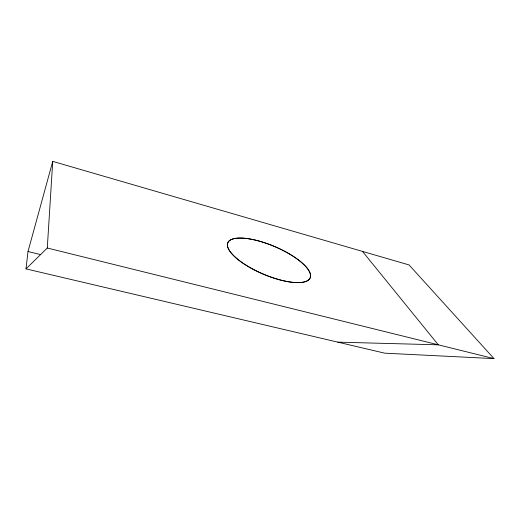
<?xml version="1.0" encoding="UTF-8"?>
<svg xmlns="http://www.w3.org/2000/svg" width="520" height="520" viewBox="0 0 520 520"><rect width="100%" height="100%" fill="white"/><g stroke="black" fill="none" stroke-linecap="round" stroke-linejoin="round"><path stroke-width="0.78" d="M26 268.879L47.288 248.014L52.734 161.382L409.065 264.94L494 358.618L384.755 353.178L26 268.879L28.009 251.518L52.734 161.382M337.799 342.141L438.301 344.825L362.486 251.4M28.009 251.518L40.612 254.586M47.288 248.014L494 358.618M241.826 262.411A44.766 14.911 23.1 0 0 309.836 278.531A44.766 14.911 23.1 0 0 255.288 240.103A44.766 14.911 23.1 0 0 241.839 262.386A44.766 14.911 23.1 0 0 309.849 278.506A44.766 14.911 23.1 0 0 255.294 240.084A44.766 14.911 23.1 0 0 241.826 262.411"/></g></svg>
